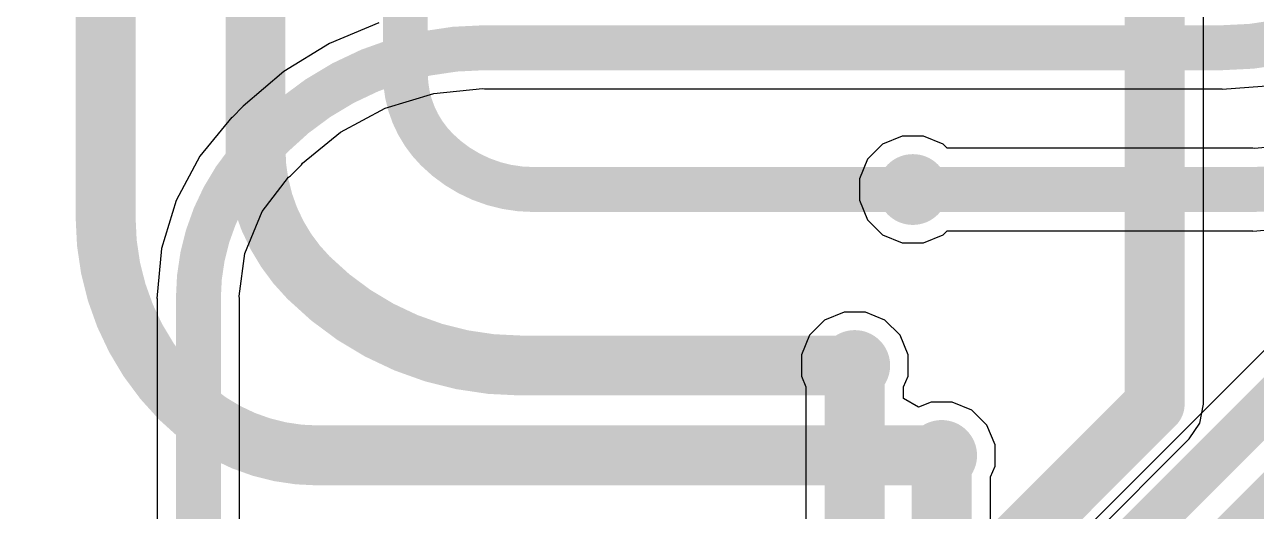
# Model space of a CAD drawing. Header units: millimetres. Extents: x -0.86 to 3.12, y -2.15 to 0.92.
# Drawn here: x 0.3533 to 0.7643, y -0.6617 to -0.4994 of the extents above; entities that cross this region are included whole.
import ezdxf

# ---------------------------------------------------------------- set-up
doc = ezdxf.new("R2010")
doc.units = ezdxf.units.MM
doc.header["$MEASUREMENT"] = 0
for name, color, linetype in [('BottomLayer', 5, 'Continuous'), ('Mechanical1', 6, 'Continuous'), ('Mechanical2', 216, 'Continuous'), ('TopLayer', 1, 'Continuous'), ('ViaHoleLayer', 16, 'Continuous')]:
    doc.layers.add(name, color=color, linetype=linetype)

msp = doc.modelspace()

# ---------------------------------------------------------------- hatches: boundary and pattern name
at = {"layer": 'BottomLayer'}
h = msp.add_hatch(color=5, dxfattribs=at)
edge = h.paths.add_edge_path()
edge.add_arc((0.64966, -0.55435), 0.01181, 0, 360)
h = msp.add_hatch(color=5, dxfattribs=at)
edge = h.paths.add_edge_path()
edge.add_arc((0.63028, -0.61305), 0.01181, 0, 360)
h = msp.add_hatch(color=5, dxfattribs=at)
edge = h.paths.add_edge_path()
edge.add_arc((0.65928, -0.64305), 0.01181, 0, 360)
at = {"layer": 'TopLayer'}
h = msp.add_hatch(color=1, dxfattribs=at)
edge = h.paths.add_edge_path()
edge.add_arc((0.64966, -0.55435), 0.01181, 0, 360)
h = msp.add_hatch(color=1, dxfattribs=at)
edge = h.paths.add_edge_path()
edge.add_arc((0.63028, -0.61305), 0.01181, 0, 360)
h = msp.add_hatch(color=1, dxfattribs=at)
edge = h.paths.add_edge_path()
edge.add_arc((0.65928, -0.64305), 0.01181, 0, 360)
at = {"layer": 'ViaHoleLayer'}
h = msp.add_hatch(color=16, dxfattribs=at)
edge = h.paths.add_edge_path()
edge.add_arc((0.64966, -0.55435), 0.00591, 0, 360)
h = msp.add_hatch(color=16, dxfattribs=at)
edge = h.paths.add_edge_path()
edge.add_arc((0.63028, -0.61305), 0.00591, 0, 360)
h = msp.add_hatch(color=16, dxfattribs=at)
edge = h.paths.add_edge_path()
edge.add_arc((0.65928, -0.64305), 0.00591, 0, 360)

# ---------------------------------------------------------------- linework, layer by layer
at = {"layer": 'BottomLayer'}
for p, q in [((0.47152, -0.49877), (0.45501, -0.5056)), ((0.45501, -0.5056), (0.43978, -0.51494)), ((0.43978, -0.51494), (0.42619, -0.52654)), ((0.48984, -0.52229), (0.50609, -0.52069)), ((0.50609, -0.52069), (0.5067, -0.52081)), ((0.5067, -0.52081), (0.75286, -0.52081)), ((0.75286, -0.5209), (0.77067, -0.5195)), ((0.75286, -0.52081), (0.75286, -0.5209)), ((0.47363, -0.52721), (0.48984, -0.52229)), ((0.42626, -0.5266), (0.42255, -0.53031)), ((0.42619, -0.52654), (0.42626, -0.5266)), ((0.45869, -0.53519), (0.47363, -0.52721)), ((0.42244, -0.53021), (0.41179, -0.54318)), ((0.42255, -0.53031), (0.42244, -0.53021)), ((0.44607, -0.54555), (0.45869, -0.53519)), ((0.64612, -0.53654), (0.63957, -0.53925)), ((0.65321, -0.53654), (0.64612, -0.53654)), ((0.65975, -0.53925), (0.65321, -0.53654)), ((0.63957, -0.53925), (0.63456, -0.54426)), ((0.66109, -0.54059), (0.65975, -0.53925)), ((0.7631, -0.54059), (0.66109, -0.54059)), ((0.7637, -0.54071), (0.7631, -0.54059)), ((0.77996, -0.53911), (0.7637, -0.54071)), ((0.41179, -0.54318), (0.40388, -0.55798)), ((0.44201, -0.54978), (0.44572, -0.54607)), ((0.44572, -0.54607), (0.44607, -0.54555)), ((0.63456, -0.54426), (0.63185, -0.55081)), ((0.43258, -0.56165), (0.44134, -0.55023)), ((0.44134, -0.55023), (0.44201, -0.54978)), ((0.63185, -0.55081), (0.63185, -0.55789)), ((0.40388, -0.55798), (0.39901, -0.57404)), ((0.63185, -0.55789), (0.63456, -0.56444)), ((0.42676, -0.57568), (0.43258, -0.56165)), ((0.81286, -0.562), (0.70232, -0.67254)), ((0.63456, -0.56444), (0.63957, -0.56945)), ((0.7631, -0.5682), (0.78091, -0.5668)), ((0.63957, -0.56945), (0.64612, -0.57216)), ((0.65321, -0.57216), (0.65975, -0.56945)), ((0.65975, -0.56945), (0.66109, -0.56811)), ((0.66109, -0.56811), (0.7631, -0.56811)), ((0.7631, -0.56811), (0.7631, -0.5682)), ((0.39901, -0.57404), (0.39737, -0.59075)), ((0.64612, -0.57216), (0.65321, -0.57216)), ((0.42489, -0.58995), (0.42676, -0.57568)), ((0.39737, -0.59075), (0.39751, -0.59075)), ((0.39751, -0.59075), (0.39751, -0.73637)), ((0.42504, -0.59075), (0.42489, -0.58995)), ((0.42504, -0.73637), (0.42504, -0.59075)), ((0.62674, -0.59524), (0.62019, -0.59795)), ((0.63382, -0.59524), (0.62674, -0.59524)), ((0.64037, -0.59795), (0.63382, -0.59524)), ((0.62019, -0.59795), (0.61518, -0.60296)), ((0.64538, -0.60296), (0.64037, -0.59795)), ((0.61518, -0.60296), (0.61247, -0.6095)), ((0.64809, -0.6095), (0.64538, -0.60296)), ((0.61247, -0.6095), (0.61247, -0.61659)), ((0.64809, -0.61659), (0.64809, -0.6095)), ((0.61247, -0.61659), (0.61396, -0.6202)), ((0.61396, -0.6202), (0.61396, -0.72705)), ((0.64659, -0.6202), (0.64809, -0.61659)), ((0.64659, -0.62401), (0.64659, -0.6202)), ((0.65159, -0.62695), (0.64659, -0.62401)), ((0.65574, -0.62524), (0.65159, -0.62695)), ((0.66282, -0.62524), (0.65574, -0.62524)), ((0.66937, -0.62795), (0.66282, -0.62524)), ((0.67438, -0.63296), (0.66937, -0.62795)), ((0.67709, -0.6395), (0.67438, -0.63296)), ((0.67709, -0.64659), (0.67709, -0.6395)), ((0.67559, -0.6502), (0.67709, -0.64659)), ((0.67559, -0.70931), (0.67559, -0.6502))]:
    msp.add_line(p, q, dxfattribs=at)
for points, const_width in [([(0.70852, -0.6858), (1.20009, -0.19424)], 0.015), ([(0.75238, -0.67369), (1.19605, -0.23002)], 0.015), ([(0.5067, -0.50705), (0.75286, -0.50705)], 0.015), ([(0.43228, -0.54005), (0.43599, -0.53634)], 0.015), ([(0.64966, -0.55435), (0.7631, -0.55435)], 0.015), ([(0.41128, -0.74779), (0.41128, -0.59075)], 0.015), ([(0.63028, -0.72705), (0.63028, -0.61305)], 0.02), ([(0.65928, -0.70931), (0.65928, -0.64305)], 0.02)]:
    msp.add_lwpolyline(points, dxfattribs=dict(at, const_width=const_width))
at = {"layer": 'BottomLayer', "const_width": 0.015}
for points in [[(0.82357, -0.47776, -0.198912), (0.75286, -0.50705)], [(0.43599, -0.53634, -0.198912), (0.5067, -0.50705)], [(0.41128, -0.59075, -0.198912), (0.43228, -0.54005)], [(0.79796, -0.54808, -0.089266), (0.7631, -0.55435)]]:
    msp.add_lwpolyline(points, format="xyb", dxfattribs=at)
at = {"layer": 'BottomLayer'}
for points, const_width in [([(0.50295, -0.50705, 1), (0.51045, -0.50705, 1)], 0.0075), ([(0.50295, -0.50705, 1), (0.51045, -0.50705, 1)], 0.0075), ([(0.74911, -0.50705, 1), (0.75661, -0.50705, 1)], 0.0075), ([(0.74911, -0.50705, 1), (0.75661, -0.50705, 1)], 0.0075), ([(0.43224, -0.53634, 1), (0.43974, -0.53634, 1)], 0.0075), ([(0.43224, -0.53634, 1), (0.43974, -0.53634, 1)], 0.0075), ([(0.42853, -0.54005, 1), (0.43603, -0.54005, 1)], 0.0075), ([(0.42853, -0.54005, 1), (0.43603, -0.54005, 1)], 0.0075), ([(0.64591, -0.55435, 1), (0.65341, -0.55435, 1)], 0.0075), ([(0.75935, -0.55435, 1), (0.76685, -0.55435, 1)], 0.0075), ([(0.75935, -0.55435, 1), (0.76685, -0.55435, 1)], 0.0075), ([(0.40753, -0.59075, 1), (0.41503, -0.59075, 1)], 0.0075), ([(0.40753, -0.59075, 1), (0.41503, -0.59075, 1)], 0.0075), ([(0.62528, -0.61305, 1), (0.63528, -0.61305, 1)], 0.01), ([(0.65428, -0.64305, 1), (0.66428, -0.64305, 1)], 0.01)]:
    msp.add_lwpolyline(points, format="xyb", close=True, dxfattribs=dict(at, const_width=const_width))
at = {"layer": 'Mechanical1', "const_width": 0.01}
msp.add_lwpolyline([(0.04081, 0.0156, -3.064051), (0.02964, -1.5299)], format="xyb", dxfattribs=at)
at = {"layer": 'Mechanical2', "const_width": 0.01}
msp.add_lwpolyline([(1.99867, 0.21567, -1.122171), (-0.01159, -1.51329)], format="xyb", dxfattribs=at)
at = {"layer": 'TopLayer'}
for p, q in [((0.74665, -0.62598), (0.74665, -0.45662)), ((0.74541, -0.63223), (0.74665, -0.62598)), ((0.74188, -0.63752), (0.74541, -0.63223)), ((0.70578, -0.67362), (0.74188, -0.63752))]:
    msp.add_line(p, q, dxfattribs=at)
for points, const_width in [([(0.38034, -0.56384), (0.38034, -0.41756)], 0.02), ([(0.43034, -0.54099), (0.43034, -0.41756)], 0.02), ([(0.48034, -0.51566), (0.48034, -0.41756)], 0.015), ([(0.73034, -0.62598), (0.73034, -0.41756)], 0.02), ([(0.52309, -0.55435), (0.64966, -0.55435)], 0.015), ([(0.51877, -0.61305), (0.63028, -0.61305)], 0.02), ([(0.67728, -0.67905), (0.73034, -0.62598)], 0.02), ([(0.45115, -0.64305), (0.65928, -0.64305)], 0.02)]:
    msp.add_lwpolyline(points, dxfattribs=dict(at, const_width=const_width))
for points, const_width in [([(0.47659, -0.51566, 1), (0.48409, -0.51566, 1)], 0.0075), ([(0.47659, -0.51566, 1), (0.48409, -0.51566, 1)], 0.0075), ([(0.42534, -0.54099, 1), (0.43534, -0.54099, 1)], 0.01), ([(0.42534, -0.54099, 1), (0.43534, -0.54099, 1)], 0.01), ([(0.48708, -0.54099, 1), (0.49458, -0.54099, 1)], 0.0075), ([(0.48708, -0.54099, 1), (0.49458, -0.54099, 1)], 0.0075), ([(0.51934, -0.55435, 1), (0.52684, -0.55435, 1)], 0.0075), ([(0.51934, -0.55435, 1), (0.52684, -0.55435, 1)], 0.0075), ([(0.64591, -0.55435, 1), (0.65341, -0.55435, 1)], 0.0075), ([(0.37534, -0.56384, 1), (0.38534, -0.56384, 1)], 0.01), ([(0.37534, -0.56384, 1), (0.38534, -0.56384, 1)], 0.01), ([(0.44306, -0.58376, 1), (0.45306, -0.58376, 1)], 0.01), ([(0.44306, -0.58376, 1), (0.45306, -0.58376, 1)], 0.01), ([(0.51377, -0.61305, 1), (0.52377, -0.61305, 1)], 0.01), ([(0.51377, -0.61305, 1), (0.52377, -0.61305, 1)], 0.01), ([(0.62528, -0.61305, 1), (0.63528, -0.61305, 1)], 0.01), ([(0.40028, -0.62405, 1), (0.41028, -0.62405, 1)], 0.01), ([(0.40028, -0.62405, 1), (0.41028, -0.62405, 1)], 0.01), ([(0.72534, -0.62598, 1), (0.73534, -0.62598, 1)], 0.01), ([(0.72534, -0.62598, 1), (0.73534, -0.62598, 1)], 0.01), ([(0.44615, -0.64305, 1), (0.45615, -0.64305, 1)], 0.01), ([(0.44615, -0.64305, 1), (0.45615, -0.64305, 1)], 0.01), ([(0.65428, -0.64305, 1), (0.66428, -0.64305, 1)], 0.01)]:
    msp.add_lwpolyline(points, format="xyb", close=True, dxfattribs=dict(at, const_width=const_width))
for points, const_width in [([(0.49083, -0.54099, -0.198912), (0.48034, -0.51566)], 0.015), ([(0.44806, -0.58376, -0.198912), (0.43034, -0.54099)], 0.02), ([(0.52309, -0.55435, -0.198912), (0.49083, -0.54099)], 0.015), ([(0.40528, -0.62405, -0.198912), (0.38034, -0.56384)], 0.02), ([(0.51877, -0.61305, -0.198912), (0.44806, -0.58376)], 0.02), ([(0.45115, -0.64305, -0.198912), (0.40528, -0.62405)], 0.02)]:
    msp.add_lwpolyline(points, format="xyb", dxfattribs=dict(at, const_width=const_width))

doc.saveas('drawing.dxf')
